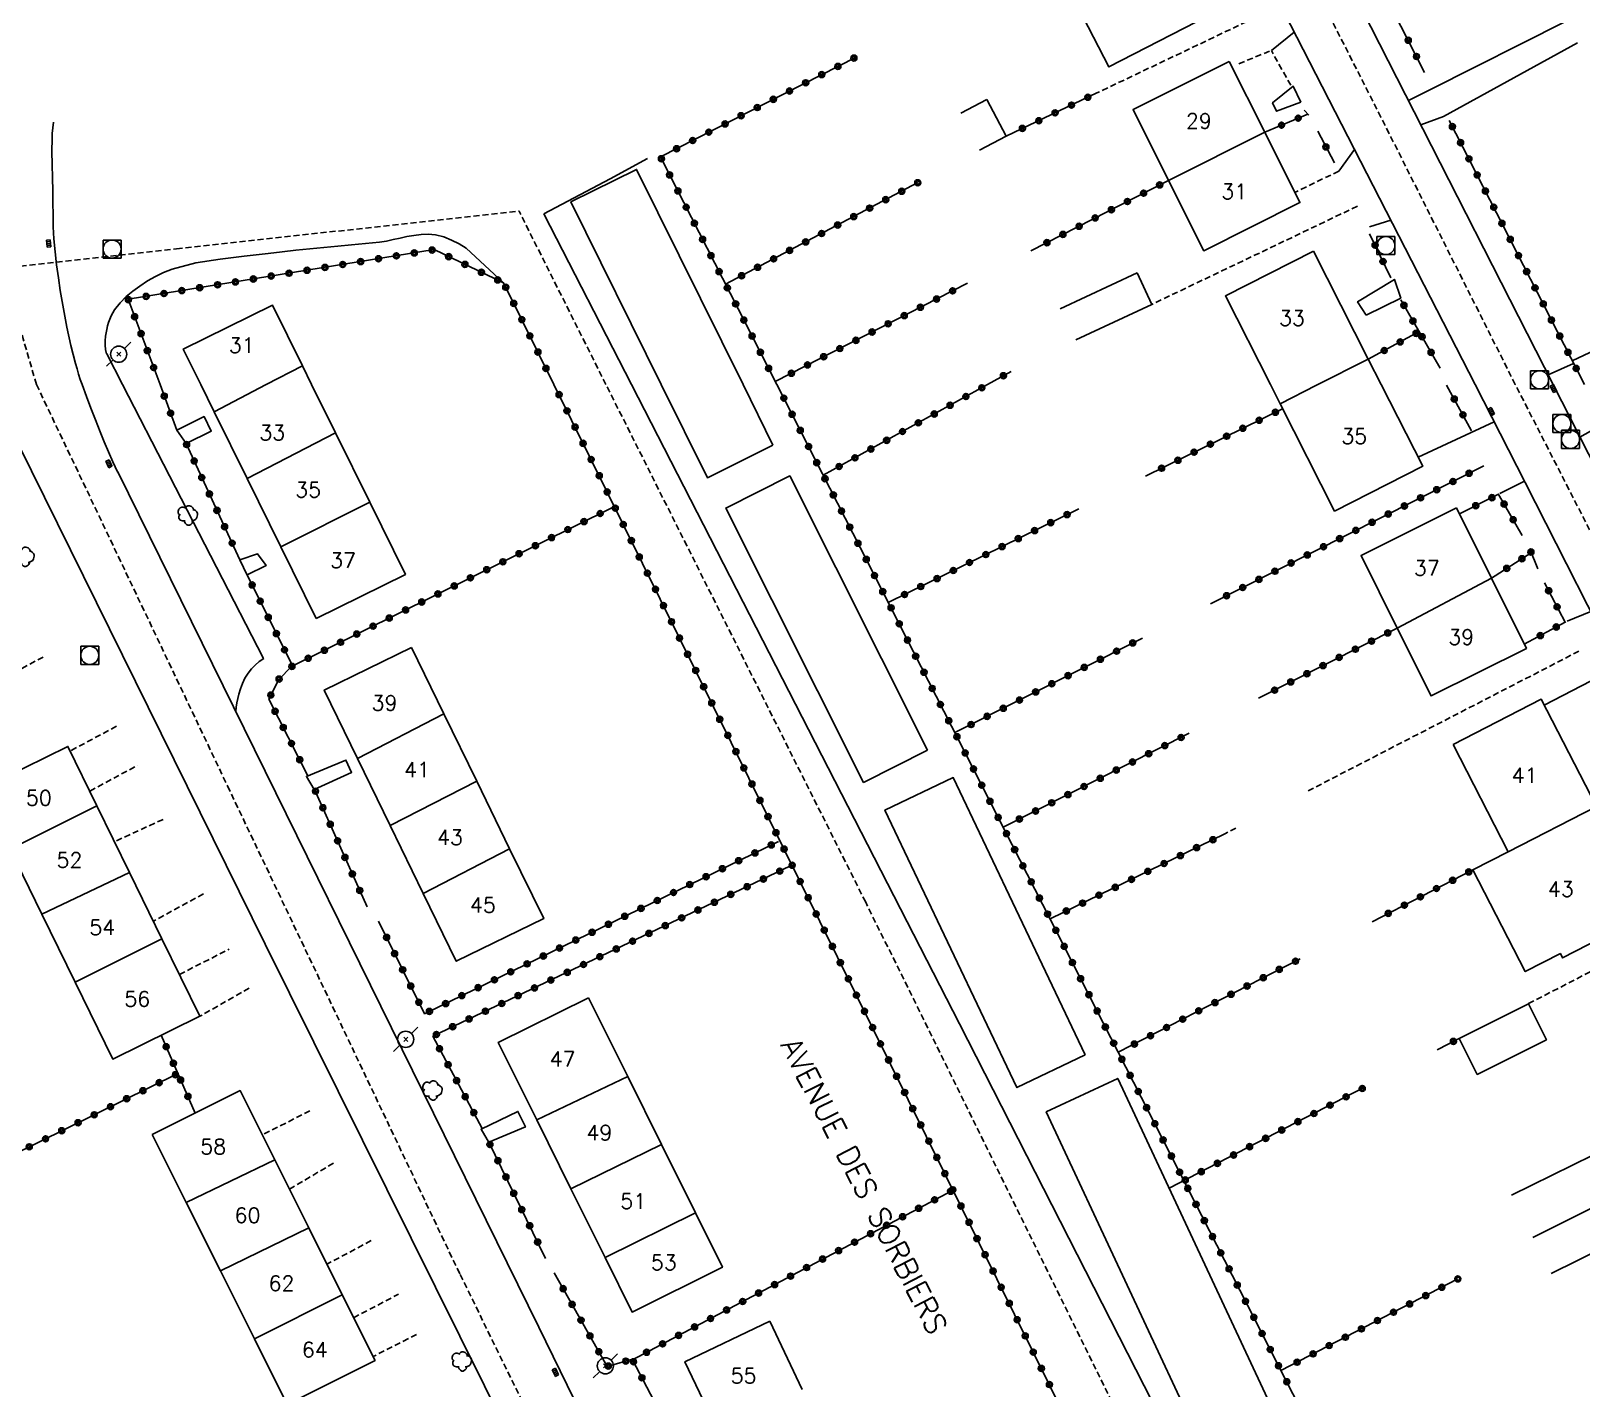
# Model space of a CAD drawing. Header units: millimetres. Extents: x 163000 to 164000, y 152000 to 153000.
# Drawn here: x 163534.9 to 163663.3, y 152087.8 to 152200.3 of the extents above; entities that cross this region are included whole.
import ezdxf
from ezdxf.enums import TextEntityAlignment as Align

# ---------------------------------------------------------------- set-up
doc = ezdxf.new("R2010")
doc.units = ezdxf.units.MM
doc.linetypes.add('DASHED', pattern=[0.75, 0.5, -0.25])
doc.layers.get('0').update_dxf_attribs({"linetype": 'CONTINUOUS'})
for name, color, linetype in [('W0001', 6, 'DASHED'), ('W0008', 7, 'CONTINUOUS'), ('W0017', 7, 'CONTINUOUS'), ('W0101', 7, 'CONTINUOUS'), ('W0104', 1, 'CONTINUOUS'), ('W0105', 7, 'CONTINUOUS'), ('W0112', 1, 'DASHED'), ('W0300', 7, 'CONTINUOUS'), ('W0323', 7, 'CONTINUOUS'), ('W0401', 7, 'CONTINUOUS'), ('W0420', 7, 'CONTINUOUS'), ('W0473', 7, 'CONTINUOUS'), ('W0989', 7, 'CONTINUOUS'), ('W0991', 7, 'CONTINUOUS'), ('W1102', 7, 'CONTINUOUS')]:
    doc.layers.add(name, color=color, linetype=linetype)
doc.styles.get("Standard").update_dxf_attribs({"font": 'romans.shx', "width": 0.85})

# ---------------------------------------------------------------- blocks, each defined once
blk = doc.blocks.new('T420')
for p, q in [((0.75, 0.75), (-0.75, 0.75)), ((-0.75, 0.75), (-0.75, -0.75)), ((0.75, 0.75), (0.75, -0.75)), ((0.75, -0.75), (-0.75, -0.75))]:
    blk.add_line(p, q)
blk.add_ellipse((0, 0), major_axis=(-0.53, 0.53), ratio=1, start_param=3.926991, end_param=10.210176)
blk = doc.blocks.new('T473')
for p, q in [((-0.166667, 0.166667), (0.166667, -0.166667)), ((-0.166667, -0.166667), (0.166667, 0.166667)), ((0.500001, 0.500001), (1.000002, 1.000002)), ((-1.000002, -1.000002), (-0.500001, -0.500001))]:
    blk.add_line(p, q)
blk.add_ellipse((0, 0), major_axis=(0.471405, 0.471405), ratio=1, start_param=5.4977871438, end_param=11.780972451)
blk = doc.blocks.new('T401')
for p, q in [((-0.3, 0.3), (0, 0.3)), ((-0.3, -0.25), (-0.3, 0.3)), ((-0.3, 0.15), (0, 0.15)), ((-0.3, 0), (0, 0)), ((0, 0.3), (0, -0.25)), ((-0.3, -0.15), (0, -0.15)), ((-0.3, -0.25), (-0.3, -0.3)), ((-0.3, -0.3), (0, -0.3)), ((0, -0.3), (0, -0.25))]:
    blk.add_line(p, q)
blk = doc.blocks.new('T300')
for p, q in [((-0.8, 0.51), (-0.86, 0.34)), ((-0.86, 0.34), (-0.86, 0.17)), ((-0.86, 0.17), (-0.74, 0.06)), ((-0.69, 0.63), (-0.8, 0.51)), ((-0.8, -0.06), (-0.74, 0.06)), ((-0.74, 0.06), (-0.69, 0.11)), ((-0.57, 0.69), (-0.69, 0.63)), ((-0.46, 0.69), (-0.57, 0.69)), ((-0.29, 0.63), (-0.46, 0.69)), ((-0.29, 0.63), (-0.17, 0.74)), ((-0.23, 0.57), (-0.29, 0.63)), ((-0.17, 0.74), (-0.06, 0.8)), ((-0.06, 0.8), (0.06, 0.8)), ((0.06, 0.8), (0.23, 0.74)), ((0.23, 0.74), (0.34, 0.63)), ((0.34, 0.63), (0.4, 0.51)), ((0.46, 0.46), (0.34, 0.46)), ((0.4, 0.51), (0.4, 0.46)), ((0.57, 0.4), (0.46, 0.46)), ((0.57, 0.4), (0.69, 0.29)), ((0.69, 0.29), (0.74, 0.17)), ((0.74, 0.06), (0.69, -0.17)), ((0.74, 0.17), (0.74, 0.06)), ((-0.8, -0.17), (-0.8, -0.06)), ((-0.8, -0.23), (-0.8, -0.17)), ((-0.74, -0.34), (-0.8, -0.23)), ((-0.69, -0.4), (-0.74, -0.34)), ((-0.51, -0.46), (-0.69, -0.4)), ((-0.4, -0.46), (-0.51, -0.46)), ((-0.4, -0.46), (-0.34, -0.46)), ((-0.34, -0.46), (-0.34, -0.4)), ((-0.34, -0.51), (-0.34, -0.46)), ((-0.29, -0.63), (-0.34, -0.51)), ((-0.17, -0.74), (-0.29, -0.63)), ((-0.06, -0.8), (-0.17, -0.74)), ((0.06, -0.8), (-0.06, -0.8)), ((0.17, -0.74), (0.06, -0.8)), ((0.23, -0.69), (0.17, -0.74)), ((0.29, -0.46), (0.23, -0.46)), ((0.29, -0.63), (0.23, -0.69)), ((0.46, -0.4), (0.29, -0.46)), ((0.34, -0.51), (0.29, -0.63)), ((0.34, -0.51), (0.34, -0.46)), ((0.57, -0.34), (0.46, -0.4)), ((0.63, -0.29), (0.57, -0.34)), ((0.69, -0.17), (0.63, -0.29))]:
    blk.add_line(p, q)
blk = doc.blocks.new('t323o')
at = {"color": 0, "linetype": 'Continuous'}
for radius in [0.25, 0.15]:
    blk.add_circle((0, 0), radius, dxfattribs=at)

msp = doc.modelspace()

# ---------------------------------------------------------------- linework, layer by layer
at = {"layer": 'W0001'}
for points in [[(163657.87, 152171), (163646.74, 152193.14), (163630.43, 152225.25), (163606.01, 152273.33), (163585.78, 152315.64), (163570.22, 152341.53), (163570.22, 152341.53)], [(163532.56, 152180.65), (163546.97, 152182.24), (163575.35, 152185.36)], [(163582.55, 152171), (163575.35, 152185.36)], [(163535.38, 152171), (163532.56, 152180.65)], [(163535.38, 152171), (163551.2, 152137.76), (163570.46, 152097.3), (163590.43, 152056.7)], [(163590.43, 152056.7), (163628.43, 152078.69), (163604.06, 152128.13), (163582.55, 152171)], [(163745.04, 152000), (163721.93, 152045.07), (163694.71, 152099.05), (163679.1, 152129.13), (163665.05, 152156.95), (163657.87, 152171)]]:
    msp.add_lwpolyline(points, dxfattribs=at)
at = {"layer": 'W0008'}
for points in [[(163661, 152171), (163634.4, 152223.24), (163592.98, 152304.66), (163581.79, 152326.87)], [(163577.55, 152321.84), (163585.75, 152305.72), (163619.72, 152238.82), (163654.53, 152171)], [(163539.16, 152171), (163539.01, 152171.43), (163538.87, 152171.87), (163538.74, 152172.31), (163538.61, 152172.75), (163538.22, 152174.24), (163537.9, 152175.75), (163537.61, 152177.27), (163537.35, 152178.79), (163537.19, 152179.85), (163537.04, 152180.92), (163536.92, 152181.99), (163536.83, 152183.06), (163536.77, 152184.05), (163536.75, 152185.05), (163536.74, 152186.04), (163536.72, 152187.04), (163536.7, 152188.12), (163536.67, 152189.21), (163536.66, 152190.29), (163536.67, 152191.38), (163536.69, 152191.78), (163536.78, 152192.72)], [(163577.39, 152185.15), (163582.89, 152188.03), (163585.98, 152189.73)], [(163577.39, 152185.15), (163584.66, 152171)], [(163541.17, 152173.53), (163541.1, 152173.89), (163541.06, 152174.26), (163541.06, 152174.63), (163541.09, 152175), (163541.14, 152175.29), (163541.2, 152175.57), (163541.27, 152175.86), (163541.35, 152176.14), (163541.45, 152176.41), (163541.57, 152176.68), (163541.7, 152176.94), (163541.85, 152177.2), (163542.3, 152177.77), (163542.81, 152178.28), (163543.37, 152178.74), (163543.95, 152179.16), (163544.58, 152179.58), (163545.23, 152179.95), (163545.91, 152180.28), (163546.62, 152180.55), (163548.57, 152181.07), (163550.58, 152181.39), (163552.58, 152181.62), (163554.57, 152181.85), (163555.72, 152182), (163556.87, 152182.13), (163558.02, 152182.24), (163559.18, 152182.35), (163560.33, 152182.45), (163561.48, 152182.56), (163562.63, 152182.67), (163563.79, 152182.8), (163564.36, 152182.88), (163564.93, 152183), (163565.5, 152183.12), (163566.06, 152183.25), (163566.64, 152183.35), (163567.23, 152183.42), (163567.82, 152183.44), (163568.42, 152183.4), (163569.11, 152183.24), (163569.76, 152182.97), (163570.38, 152182.64), (163570.98, 152182.3), (163574.07, 152179.42)], [(163542.5, 152171), (163541.2, 152173.53)], [(163542.09, 152163.77), (163541.71, 152164.59), (163541.34, 152165.42), (163540.99, 152166.26), (163540.65, 152167.09), (163540.26, 152168.07), (163539.88, 152169.04), (163539.51, 152170.02), (163539.16, 152171)], [(163554.18, 152148.3), (163542.5, 152171)], [(163584.66, 152171), (163611.84, 152118.05)], [(163654.53, 152171), (163658.68, 152162.9), (163693.9, 152093.61), (163729.87, 152022.91), (163741.37, 152000)], [(163721.09, 152053.34), (163671.93, 152149.55), (163661, 152171)], [(163533.9, 152166.02), (163554.31, 152124.64), (163588.62, 152055.6)], [(163615.24, 152014.67), (163577, 152092.93), (163542.12, 152163.77)], [(163551.89, 152143.92), (163551.92, 152144.28), (163551.97, 152144.64), (163552.05, 152144.99), (163552.14, 152145.35), (163552.28, 152145.8), (163552.44, 152146.25), (163552.65, 152146.69), (163552.9, 152147.1), (163553.18, 152147.45), (163553.49, 152147.77), (163553.83, 152148.06), (163554.21, 152148.3)], [(163633.4, 152075.78), (163611.84, 152118.05)]]:
    msp.add_lwpolyline(points, dxfattribs=at)
at = {"layer": 'W0017'}
for points in [[(163662.08, 152201.08), (163650.8, 152195.4)], [(163637.66, 152198.66), (163639.55, 152200.18)], [(163650.05, 152192.52), (163651.91, 152193.19), (163663.01, 152199.29)], [(163650.8, 152195.4), (163649.02, 152194.52)], [(163644.54, 152190.46), (163643.26, 152188.68)], [(163645.79, 152184.06), (163647.55, 152184.6)], [(163662.7, 152172.75), (163660.59, 152171.81)], [(163663.22, 152166.65), (163668.12, 152169.4), (163670.29, 152165.59), (163674.51, 152167.5)], [(163656.12, 152167.9), (163649.81, 152164.99)], [(163656.59, 152161.98), (163658.64, 152162.99)], [(163662.16, 152151.4), (163664.12, 152152.21)], [(163666.44, 152147.64), (163660.27, 152144.44)]]:
    msp.add_lwpolyline(points, dxfattribs=at)
at = {"layer": 'W0101'}
for points in [[(163626.76, 152210.17), (163631.46, 152201.05), (163624.21, 152197.31), (163619.51, 152206.42)], [(163629.15, 152187.9), (163626.21, 152193.78), (163634.18, 152197.76)], [(163634.18, 152197.76), (163637.12, 152191.89)], [(163637.12, 152191.89), (163640.03, 152186.07), (163632.06, 152182.08), (163629.15, 152187.9)], [(163637.58, 152171), (163633.85, 152178.34), (163641.14, 152182.05)], [(163641.14, 152182.05), (163645.69, 152173.1)], [(163548.98, 152171), (163547.53, 152173.93), (163554.92, 152177.58), (163557.4, 152172.56)], [(163557.4, 152172.56), (163558.17, 152171)], [(163645.69, 152173.1), (163646.76, 152171)], [(163550.09, 152168.74), (163548.98, 152171)], [(163558.17, 152171), (163560.15, 152167)], [(163638.39, 152169.39), (163637.58, 152171)], [(163646.76, 152171), (163650.2, 152164.23), (163642.9, 152160.52), (163638.39, 152169.39)], [(163552.82, 152163.22), (163550.09, 152168.74)], [(163560.15, 152167), (163562.99, 152161.25)], [(163555.62, 152157.56), (163552.82, 152163.22)], [(163562.99, 152161.25), (163565.94, 152155.28), (163558.55, 152151.63)], [(163648.09, 152150.83), (163645.1, 152156.85), (163653, 152160.78)], [(163653, 152160.78), (163655.9, 152154.96)], [(163558.55, 152151.63), (163555.62, 152157.56)], [(163655.9, 152154.96), (163658.79, 152149.14), (163650.89, 152145.21), (163648.09, 152150.83)], [(163566.45, 152149.22), (163559.21, 152145.69), (163561.96, 152140.04)], [(163569.13, 152143.72), (163566.45, 152149.22)], [(163664.59, 152136.04), (163660, 152144.95), (163652.71, 152141.19)], [(163571.85, 152138.14), (163569.13, 152143.72)], [(163530.76, 152137.49), (163537.98, 152141.03), (163540.38, 152136.12)], [(163652.71, 152141.19), (163657.29, 152132.31)], [(163561.96, 152140.04), (163564.67, 152134.48)], [(163574.57, 152132.56), (163571.85, 152138.14)], [(163540.38, 152136.12), (163543.09, 152130.58)], [(163657.29, 152132.31), (163654.36, 152130.8), (163658.69, 152122.38), (163661.61, 152123.87), (163661.79, 152123.51), (163669.1, 152127.27), (163664.59, 152136.04)], [(163564.67, 152134.48), (163567.41, 152128.86)], [(163535.83, 152127.13), (163533.19, 152132.52)], [(163567.41, 152128.86), (163570.15, 152123.23), (163577.4, 152126.77), (163574.57, 152132.56)], [(163543.09, 152130.58), (163545.77, 152125.1)], [(163538.58, 152121.5), (163535.83, 152127.13)], [(163545.77, 152125.1), (163548.91, 152118.68), (163541.69, 152115.14), (163538.58, 152121.5)], [(163581.11, 152120.22), (163573.63, 152116.51), (163576.81, 152110.09)], [(163584.35, 152113.7), (163581.11, 152120.22)], [(163587.16, 152108.05), (163584.35, 152113.7)], [(163544.97, 152108.89), (163552.24, 152112.53), (163555.11, 152106.8)], [(163576.81, 152110.09), (163579.64, 152104.39)], [(163547.79, 152103.25), (163544.97, 152108.89)], [(163589.96, 152102.4), (163587.16, 152108.05)], [(163555.11, 152106.8), (163557.93, 152101.15)], [(163550.61, 152097.61), (163547.79, 152103.25)], [(163579.64, 152104.39), (163582.47, 152098.69)], [(163582.47, 152098.69), (163584.71, 152094.18), (163592.2, 152097.89), (163589.96, 152102.4)], [(163557.93, 152101.15), (163560.71, 152095.6)], [(163553.43, 152091.97), (163550.61, 152097.61)], [(163560.71, 152095.6), (163563.42, 152090.18), (163556.14, 152086.54), (163553.43, 152091.97)], [(163596.11, 152093.42), (163589.09, 152090.07), (163591.8, 152084.4)], [(163598.8, 152087.78), (163596.11, 152093.42)]]:
    msp.add_lwpolyline(points, dxfattribs=at)
at = {"layer": 'W0104'}
for points in [[(163611.93, 152193.47), (163614.09, 152194.61)], [(163614.09, 152194.61), (163615.69, 152191.56), (163613.49, 152190.4)], [(163587.12, 152171), (163579.64, 152186.12), (163585.08, 152188.82), (163593.9, 152171)], [(163620.17, 152177.27), (163626.54, 152180.25)], [(163626.54, 152180.25), (163627.76, 152177.64), (163621.48, 152174.7)], [(163596.38, 152165.97), (163590.95, 152163.28), (163587.12, 152171)], [(163593.9, 152171), (163596.38, 152165.97)], [(163657.54, 152103.87), (163664.28, 152107.18)], [(163664.28, 152107.18), (163667.49, 152100.66), (163660.84, 152097.38)], [(163659.32, 152100.35), (163666, 152103.69)]]:
    msp.add_lwpolyline(points, dxfattribs=at)
for points in [[(163609.19, 152140.71), (163603.89, 152138.05), (163592.47, 152160.77), (163597.77, 152163.43), (163609.19, 152140.71)], [(163622.24, 152115.48), (163616.59, 152112.78), (163605.65, 152135.76), (163611.31, 152138.45), (163622.24, 152115.48)], [(163658.95, 152119.72), (163660.45, 152116.73), (163654.71, 152113.86), (163653.21, 152116.85), (163658.95, 152119.72)], [(163638.37, 152084.83), (163632.44, 152082.06), (163619.01, 152110.76), (163624.94, 152113.53), (163638.37, 152084.83)]]:
    msp.add_lwpolyline(points, close=True, dxfattribs=at)
at = {"layer": 'W0105'}
for points in [[(163640.11, 152194.39), (163638.1, 152193.63), (163637.77, 152194.34), (163639.48, 152195.7)], [(163645.52, 152176.74), (163644.81, 152177.86), (163647.86, 152179.71), (163648.38, 152178.16)], [(163547.77, 152166.13), (163549.86, 152167.15), (163549.26, 152168.35), (163547.01, 152167.23)], [(163558.39, 152137.47), (163561.48, 152138.88), (163561.01, 152139.9), (163557.74, 152138.54)]]:
    msp.add_lwpolyline(points, close=True, dxfattribs=at)
for points in [[(163552.82, 152155.24), (163554.39, 152156), (163553.68, 152156.99), (163552.22, 152156.49), (163552.83, 152155.22)], [(163572.84, 152108.26), (163575.88, 152109.52), (163575.25, 152110.8), (163572.21, 152109.33), (163572.91, 152108.13)]]:
    msp.add_lwpolyline(points, dxfattribs=at)
at = {"layer": 'W0112'}
for points in [[(163636.3, 152201.38), (163623.22, 152195.15)], [(163634.97, 152197.57), (163637.66, 152198.66)], [(163639.27, 152195.78), (163637.66, 152198.66)], [(163643.26, 152188.68), (163639.61, 152186.91)], [(163644.79, 152185.77), (163627.76, 152177.64)], [(163535.94, 152148.43), (163533.03, 152146.89)], [(163663.14, 152148.92), (163640.54, 152137.26)], [(163542.01, 152142.7), (163538.17, 152140.64)], [(163539.79, 152137.33), (163543.76, 152139.46)], [(163545.86, 152134.98), (163541.84, 152133.14)], [(163634.73, 152134.26), (163633.8, 152133.78)], [(163549.21, 152128.81), (163545.06, 152126.55)], [(163674.07, 152127.52), (163658.95, 152119.72)], [(163547.22, 152122.14), (163551.35, 152124.25)], [(163553, 152121.01), (163548.91, 152118.68)], [(163558.03, 152110.85), (163554.08, 152108.86)], [(163556.33, 152104.35), (163559.99, 152106.53)], [(163563.1, 152100.1), (163559.44, 152098.14)], [(163561.65, 152093.71), (163565.36, 152095.67)], [(163566.85, 152092.32), (163563.26, 152090.5)]]:
    msp.add_lwpolyline(points, dxfattribs=at)
at = {"layer": 'W0323'}
for points in [[(163627.98, 152240.65), (163650.36, 152196.84)], [(163587.06, 152189.85), (163603.27, 152198.12)], [(163623.22, 152195.15), (163615.69, 152191.56)], [(163640.67, 152193.4), (163637.12, 152191.89)], [(163640.38, 152193.71), (163640.76, 152193.3)], [(163641.5, 152191.97), (163642.88, 152189.36)], [(163652.4, 152192.87), (163663.6, 152171)], [(163596.7, 152171), (163587.06, 152189.85)], [(163617.73, 152182.07), (163629.15, 152187.9)], [(163608.39, 152187.72), (163592.45, 152179.31)], [(163686.7, 152184.35), (163662.59, 152172.97)], [(163645.79, 152183.49), (163647.56, 152179.84)], [(163542.98, 152178.06), (163568.31, 152182.17), (163574.07, 152179.42)], [(163574.07, 152179.42), (163578.24, 152171)], [(163596.57, 152171.25), (163612.5, 152179.39)], [(163545.61, 152171), (163542.98, 152178.06)], [(163648.38, 152178.02), (163651.64, 152172.36)], [(163649.9, 152175.38), (163645.69, 152173.1)], [(163616.1, 152172.07), (163614.16, 152171)], [(163547.01, 152167.23), (163545.61, 152171)], [(163578.24, 152171), (163620.81, 152085.07), (163622.46, 152080.02), (163622.54, 152077.69), (163621.26, 152074.84), (163597.94, 152064.03), (163594.41, 152071.28)], [(163653.28, 152060.36), (163596.7, 152171)], [(163614.16, 152171), (163600.55, 152163.48)], [(163652.18, 152170.95), (163654.25, 152167.17)], [(163627.23, 152163.41), (163638.59, 152169)], [(163552.22, 152156.49), (163547.77, 152166.13)], [(163655.26, 152164.26), (163632.61, 152152.84)], [(163653.25, 152160.28), (163656.47, 152161.91)], [(163656.45, 152161.95), (163658.44, 152158.5)], [(163557.86, 152138.59), (163554.63, 152144.95), (163555.44, 152146.58), (163556.51, 152147.65), (163583.04, 152160.8)], [(163605.93, 152152.95), (163621.71, 152160.7)], [(163659.19, 152157.06), (163655.9, 152154.96)], [(163659.09, 152157.3), (163659.74, 152155.75)], [(163556.59, 152147.69), (163552.79, 152155.29)], [(163660.29, 152154.58), (163662.03, 152151.26)], [(163636.59, 152145.02), (163648.09, 152150.83)], [(163658.61, 152149.5), (163662, 152151.31)], [(163626.98, 152150), (163611.45, 152142.17)], [(163615.45, 152134.33), (163630.86, 152142.12)], [(163562.76, 152127.73), (163558.42, 152137.47)], [(163596.83, 152133.16), (163567.53, 152118.89), (163563.71, 152126.56)], [(163633.8, 152133.78), (163619.33, 152126.74)], [(163572.3, 152109.38), (163568.21, 152117.03), (163597.84, 152131.13)], [(163646.01, 152126.51), (163654.36, 152130.8)], [(163624.98, 152115.7), (163640.06, 152123.45)], [(163548.52, 152110.66), (163545.71, 152117.11)], [(163653.21, 152116.85), (163651.4, 152115.91)], [(163547.09, 152113.94), (163524.02, 152102.56)], [(163645.32, 152112.77), (163629.2, 152104.44)], [(163577.55, 152098.63), (163572.84, 152108.26)], [(163588.32, 152083.43), (163584.75, 152090.23), (163611.24, 152104.26)], [(163584.93, 152090.33), (163582.65, 152089.68), (163578.26, 152097.43)], [(163653.12, 152096.94), (163638.46, 152089.34)]]:
    msp.add_lwpolyline(points, dxfattribs=at)
at = {"layer": 'W1102'}
for points in [[(163629.15, 152187.9), (163637.12, 152191.89)], [(163554.41, 152171), (163557.4, 152172.56)], [(163645.69, 152173.1), (163641.41, 152170.96)], [(163550.09, 152168.74), (163554.41, 152171)], [(163638.39, 152169.39), (163641.41, 152170.96)], [(163552.82, 152163.22), (163560.15, 152167)], [(163555.62, 152157.56), (163562.99, 152161.25)], [(163655.9, 152154.96), (163648.09, 152150.83)], [(163561.96, 152140.04), (163569.13, 152143.72)], [(163571.85, 152138.14), (163564.67, 152134.48)], [(163533.19, 152132.52), (163540.38, 152136.12)], [(163657.29, 152132.31), (163664.59, 152136.04)], [(163567.41, 152128.86), (163574.57, 152132.56)], [(163543.09, 152130.58), (163535.83, 152127.13)], [(163538.58, 152121.5), (163545.77, 152125.1)], [(163576.81, 152110.09), (163584.35, 152113.7)], [(163587.16, 152108.05), (163579.64, 152104.39)], [(163547.79, 152103.25), (163555.11, 152106.8)], [(163582.47, 152098.69), (163589.96, 152102.4)], [(163550.61, 152097.61), (163557.93, 152101.15)], [(163560.71, 152095.6), (163553.43, 152091.97)]]:
    msp.add_lwpolyline(points, dxfattribs=at)

# ---------------------------------------------------------------- block references
at = {"layer": 'W0300'}
for p in [(163547.98, 152160.16), (163534.45, 152156.73), (163568.23, 152112.53), (163570.67, 152090.1)]:
    msp.add_blockref('T300', p, dxfattribs=at)
at = {"layer": 'W0323'}
for p, rotation in [((163649, 152199.51), 297.0607991839433), ((163603.09, 152198.04), 27.04933442370506), ((163649.68, 152198.17), 297.0607991839433), ((163600.42, 152196.67), 27.04933442370506), ((163601.76, 152197.35), 27.04933442370506), ((163597.75, 152195.31), 27.04933442370506), ((163599.09, 152195.99), 27.04933442370506), ((163595.08, 152193.94), 27.04933442370506), ((163596.41, 152194.62), 27.04933442370506), ((163621.11, 152194.14), 205.4794034629366), ((163622.46, 152194.79), 205.4794034629366), ((163593.74, 152193.26), 27.04933442370506), ((163618.4, 152192.85), 205.4794034629366), ((163619.75, 152193.5), 205.4794034629366), ((163639.88, 152193.06), 203.0167591586703), ((163591.07, 152191.9), 27.04933442370506), ((163592.41, 152192.58), 27.04933442370506), ((163617.04, 152192.21), 205.4794034629366), ((163638.5, 152192.48), 203.0167591586703), ((163652.66, 152192.36), 297.1135964956732), ((163588.4, 152190.53), 27.04933442370506), ((163589.73, 152191.21), 27.04933442370506), ((163642.18, 152190.68), 297.979470646095), ((163653.34, 152191.03), 297.1135964956732), ((163587.14, 152189.7), 117.0841362716971), ((163654.03, 152189.69), 297.1135964956732), ((163587.82, 152188.36), 117.0841362716971), ((163608.37, 152187.71), 207.8190538567699), ((163628.41, 152187.53), 27.07760156459127), ((163654.71, 152188.36), 297.1135964956732), ((163588.51, 152187.03), 117.0841362716971), ((163605.72, 152186.31), 207.8190538567699), ((163607.05, 152187.01), 207.8190538567699), ((163627.08, 152186.85), 27.07760156459127), ((163655.39, 152187.02), 297.1135964956732), ((163589.19, 152185.69), 117.0841362716971), ((163604.39, 152185.61), 207.8190538567699), ((163624.41, 152185.48), 27.07760156459127), ((163625.74, 152186.16), 27.07760156459127), ((163656.08, 152185.69), 297.1135964956732), ((163589.87, 152184.36), 117.0841362716971), ((163601.74, 152184.21), 207.8190538567699), ((163603.07, 152184.91), 207.8190538567699), ((163621.74, 152184.11), 27.07760156459127), ((163623.07, 152184.8), 27.07760156459127), ((163656.76, 152184.35), 297.1135964956732), ((163590.55, 152183.02), 117.0841362716971), ((163599.09, 152182.81), 207.8190538567699), ((163600.41, 152183.51), 207.8190538567699), ((163619.07, 152182.75), 27.07760156459127), ((163620.4, 152183.43), 27.07760156459127), ((163646.25, 152182.54), 295.876850578953), ((163657.45, 152183.02), 297.1135964956732), ((163562.23, 152181.18), 9.21258466156332), ((163563.71, 152181.42), 9.21258466156332), ((163565.19, 152181.66), 9.21258466156332), ((163566.67, 152181.9), 9.21258466156332), ((163568.15, 152182.14), 9.21258466156332), ((163569.52, 152181.59), 334.4861292040703), ((163591.24, 152181.68), 117.0841362716971), ((163596.43, 152181.41), 207.8190538567699), ((163597.76, 152182.11), 207.8190538567699), ((163646.91, 152181.19), 295.876850578953), ((163658.13, 152181.68), 297.1135964956732), ((163554.82, 152179.98), 9.21258466156332), ((163556.3, 152180.22), 9.21258466156332), ((163557.79, 152180.46), 9.21258466156332), ((163559.27, 152180.7), 9.21258466156332), ((163560.75, 152180.94), 9.21258466156332), ((163570.87, 152180.95), 334.4861292040703), ((163572.23, 152180.3), 334.4861292040703), ((163591.92, 152180.35), 117.0841362716971), ((163593.78, 152180.01), 207.8190538567699), ((163595.11, 152180.71), 207.8190538567699), ((163658.81, 152180.35), 297.1135964956732), ((163547.42, 152178.78), 9.21258466156332), ((163548.9, 152179.02), 9.21258466156332), ((163550.38, 152179.26), 9.21258466156332), ((163551.86, 152179.5), 9.21258466156332), ((163553.34, 152179.74), 9.21258466156332), ((163573.58, 152179.66), 334.4861292040703), ((163574.25, 152179.06), 296.3548741302096), ((163592.6, 152179.01), 117.0841362716971), ((163611.26, 152178.76), 27.07760156607603), ((163659.5, 152179.01), 297.1135964956732), ((163542.99, 152178.03), 110.4042302320558), ((163544.46, 152178.3), 9.21258466156332), ((163545.94, 152178.54), 9.21258466156332), ((163574.91, 152177.72), 296.3548741302096), ((163593.29, 152177.68), 117.0841362716971), ((163608.59, 152177.4), 27.07760156607603), ((163609.93, 152178.08), 27.07760156607603), ((163648.64, 152177.56), 299.9816390773053), ((163660.18, 152177.68), 297.1135964956732), ((163543.51, 152176.62), 110.4042302320558), ((163575.58, 152176.38), 296.3548741302096), ((163593.97, 152176.34), 117.0841362716971), ((163605.92, 152176.03), 27.07760156607603), ((163607.26, 152176.71), 27.07760156607603), ((163649.39, 152176.26), 299.9816390773053), ((163660.86, 152176.34), 297.1135964956732), ((163544.04, 152175.22), 110.4042302320558), ((163576.24, 152175.03), 296.3548741302096), ((163594.65, 152175.01), 117.0841362716971), ((163604.59, 152175.35), 27.07760156607603), ((163649.65, 152175.24), 208.3611903071502), ((163650.14, 152174.96), 299.9816390773053), ((163661.55, 152175.01), 297.1135964956732), ((163544.56, 152173.81), 110.4042302320558), ((163576.91, 152173.69), 296.3548741302096), ((163595.34, 152173.67), 117.0841362716971), ((163601.92, 152173.98), 27.07760156607603), ((163603.25, 152174.66), 27.07760156607603), ((163647.01, 152173.82), 208.3611903071502), ((163648.33, 152174.53), 208.3611903071502), ((163650.89, 152173.66), 299.9816390773053), ((163662.23, 152173.67), 297.1135964956732), ((163545.08, 152172.41), 110.4042302320558), ((163577.58, 152172.34), 296.3548741302096), ((163596.02, 152172.34), 117.0841362716971), ((163599.24, 152172.62), 27.07760156607603), ((163600.58, 152173.3), 27.07760156607603), ((163662.91, 152172.34), 297.1135964956732), ((163597.91, 152171.93), 27.07760156607603), ((163615.47, 152171.73), 208.9095462730295), ((163545.96, 152170.04), 110.4042302320558), ((163578.66, 152170.17), 296.3548741302096), ((163597.28, 152169.87), 117.0841362716971), ((163612.36, 152170.01), 208.9095462730295), ((163613.68, 152170.73), 208.9095462730295), ((163652.81, 152169.8), 298.6681896515844), ((163546.49, 152168.63), 110.4042302320558), ((163579.32, 152168.82), 296.3548741302096), ((163597.96, 152168.54), 117.0841362716971), ((163609.74, 152168.56), 208.9095462730295), ((163611.05, 152169.28), 208.9095462730295), ((163638, 152168.7), 26.16604532575339), ((163653.53, 152168.49), 298.6681896515844), ((163579.99, 152167.48), 296.3548741302096), ((163598.64, 152167.2), 117.0841362716971), ((163607.11, 152167.11), 208.9095462730295), ((163608.42, 152167.83), 208.9095462730295), ((163635.3, 152167.38), 26.16604532575339), ((163636.65, 152168.04), 26.16604532575339), ((163547.81, 152166.03), 114.7948835838305), ((163580.65, 152166.13), 296.3548741302096), ((163599.33, 152165.87), 117.0841362716971), ((163605.8, 152166.38), 208.9095462730295), ((163632.61, 152166.06), 26.16604532575339), ((163633.96, 152166.72), 26.16604532575339), ((163548.44, 152164.67), 114.7948835838305), ((163581.32, 152164.79), 296.3548741302096), ((163600.01, 152164.53), 117.0841362716971), ((163603.17, 152164.93), 208.9095462730295), ((163604.49, 152165.66), 208.9095462730295), ((163629.92, 152164.73), 26.16604532575339), ((163631.26, 152165.4), 26.16604532575339), ((163549.07, 152163.3), 114.7948835838305), ((163581.99, 152163.45), 296.3548741302096), ((163600.69, 152163.2), 117.0841362716971), ((163601.86, 152164.21), 208.9095462730295), ((163628.57, 152164.07), 26.16604532575339), ((163654.04, 152163.65), 206.7635643433369), ((163549.7, 152161.94), 114.7948835838305), ((163582.65, 152162.1), 296.3548741302096), ((163601.38, 152161.86), 117.0841362716971), ((163651.36, 152162.29), 206.7635643433369), ((163652.7, 152162.97), 206.7635643433369), ((163550.33, 152160.58), 114.7948835838305), ((163583.32, 152160.76), 296.3548741302096), ((163648.68, 152160.94), 206.7635643433369), ((163650.02, 152161.62), 206.7635643433369), ((163654.59, 152160.96), 26.80549144740444), ((163655.93, 152161.63), 26.80549144740444), ((163656.94, 152161.1), 299.8904360723224), ((163580.73, 152159.65), 26.36074984757402), ((163582.07, 152160.32), 26.36074984757402), ((163583.98, 152159.41), 296.3548741302096), ((163602.06, 152160.52), 117.0841362716971), ((163619.39, 152159.56), 26.16604532575339), ((163620.74, 152160.23), 26.16604532575339), ((163646, 152159.59), 206.7635643433369), ((163647.34, 152160.27), 206.7635643433369), ((163657.69, 152159.8), 299.8904360723224), ((163550.96, 152159.22), 114.7948835838305), ((163578.04, 152158.32), 26.36074984757402), ((163579.39, 152158.99), 26.36074984757402), ((163584.65, 152158.07), 296.3548741302096), ((163602.74, 152159.19), 117.0841362716971), ((163616.7, 152158.24), 26.16604532575339), ((163618.05, 152158.9), 26.16604532575339), ((163643.32, 152158.24), 206.7635643433369), ((163644.66, 152158.92), 206.7635643433369), ((163551.59, 152157.86), 114.7948835838305), ((163575.35, 152156.99), 26.36074984757402), ((163576.7, 152157.65), 26.36074984757402), ((163585.31, 152156.72), 296.3548741302096), ((163603.42, 152157.85), 117.0841362716971), ((163614.01, 152156.92), 26.16604532575339), ((163615.36, 152157.58), 26.16604532575339), ((163640.64, 152156.89), 206.7635643433369), ((163641.98, 152157.57), 206.7635643433369), ((163659.16, 152157.13), 292.833670701013), ((163572.67, 152155.66), 26.36074984757402), ((163574.01, 152156.32), 26.36074984757402), ((163604.11, 152156.52), 117.0841362716971), ((163611.32, 152155.6), 26.16604532575339), ((163612.66, 152156.26), 26.16604532575339), ((163637.96, 152155.54), 206.7635643433369), ((163639.3, 152156.22), 206.7635643433369), ((163657.16, 152155.77), 212.6527299450785), ((163658.42, 152156.57), 212.6527299450785), ((163553.24, 152154.4), 116.564761697733), ((163569.98, 152154.32), 26.36074984757402), ((163571.32, 152154.99), 26.36074984757402), ((163585.98, 152155.38), 296.3548741302096), ((163604.79, 152155.18), 117.0841362716971), ((163608.62, 152154.27), 26.16604532575339), ((163609.97, 152154.93), 26.16604532575339), ((163635.29, 152154.19), 206.7635643433369), ((163636.63, 152154.86), 206.7635643433369), ((163553.91, 152153.06), 116.564761697733), ((163567.29, 152152.99), 26.36074984757402), ((163568.63, 152153.66), 26.36074984757402), ((163586.65, 152154.04), 296.3548741302096), ((163605.47, 152153.85), 117.0841362716971), ((163607.28, 152153.61), 26.16604532575339), ((163633.95, 152153.51), 206.7635643433369), ((163660.63, 152153.92), 297.6810584598937), ((163554.58, 152151.72), 116.564761697733), ((163564.6, 152151.66), 26.36074984757402), ((163565.95, 152152.33), 26.36074984757402), ((163587.31, 152152.69), 296.3548741302096), ((163606.16, 152152.51), 117.0841362716971), ((163661.33, 152152.59), 297.6810584598937), ((163555.25, 152150.37), 116.564761697733), ((163561.91, 152150.33), 26.36074984757402), ((163563.26, 152150.99), 26.36074984757402), ((163587.98, 152151.35), 296.3548741302096), ((163606.84, 152151.18), 117.0841362716971), ((163647.3, 152150.43), 26.81966286052485), ((163661.26, 152150.92), 28.14601634368925), ((163555.92, 152149.03), 116.564761697733), ((163559.23, 152148.99), 26.36074984757402), ((163560.57, 152149.66), 26.36074984757402), ((163588.64, 152150), 296.3548741302096), ((163607.52, 152149.84), 117.0841362716971), ((163626.18, 152149.6), 206.7635643433369), ((163644.62, 152149.08), 26.81966286052485), ((163645.96, 152149.75), 26.81966286052485), ((163659.94, 152150.21), 28.14601634368925), ((163557.88, 152148.33), 26.36074984757402), ((163589.31, 152148.66), 296.3548741302096), ((163608.2, 152148.5), 117.0841362716971), ((163623.5, 152148.25), 206.7635643433369), ((163624.84, 152148.92), 206.7635643433369), ((163641.94, 152147.72), 26.81966286052485), ((163643.28, 152148.4), 26.81966286052485), ((163555.47, 152146.61), 45.00000000471647), ((163556.54, 152147.66), 26.36074984757402), ((163589.98, 152147.32), 296.3548741302096), ((163608.89, 152147.17), 117.0841362716971), ((163620.82, 152146.89), 206.7635643433369), ((163622.16, 152147.57), 206.7635643433369), ((163640.61, 152147.05), 26.81966286052485), ((163554.79, 152145.28), 63.43496294352008), ((163590.64, 152145.97), 296.3548741302096), ((163609.57, 152145.83), 117.0841362716971), ((163618.14, 152145.54), 206.7635643433369), ((163619.48, 152146.22), 206.7635643433369), ((163637.93, 152145.69), 26.81966286052485), ((163639.27, 152146.37), 26.81966286052485), ((163555.14, 152143.94), 116.9863691564316), ((163591.31, 152144.63), 296.3548741302096), ((163610.25, 152144.5), 117.0841362716971), ((163615.46, 152144.19), 206.7635643433369), ((163616.8, 152144.87), 206.7635643433369), ((163555.82, 152142.6), 116.9863691564316), ((163591.97, 152143.28), 296.3548741302096), ((163610.94, 152143.16), 117.0841362716971), ((163612.79, 152142.84), 206.7635643433369), ((163614.12, 152143.52), 206.7635643433369), ((163592.64, 152141.94), 296.3548741302096), ((163611.62, 152141.83), 117.0841362716971), ((163630.18, 152141.77), 26.81966286052485), ((163556.5, 152141.27), 116.9863691564316), ((163593.31, 152140.6), 296.3548741302096), ((163612.3, 152140.49), 117.0841362716971), ((163627.5, 152140.42), 26.81966286052485), ((163628.84, 152141.1), 26.81966286052485), ((163557.18, 152139.93), 116.9863691564316), ((163593.97, 152139.25), 296.3548741302096), ((163612.99, 152139.16), 117.0841362716971), ((163624.82, 152139.07), 26.81966286052485), ((163626.16, 152139.74), 26.81966286052485), ((163594.64, 152137.91), 296.3548741302096), ((163613.67, 152137.82), 117.0841362716971), ((163622.15, 152137.71), 26.81966286052485), ((163623.49, 152138.39), 26.81966286052485), ((163558.49, 152137.32), 114.0481737516792), ((163595.3, 152136.56), 296.3548741302096), ((163614.35, 152136.49), 117.0841362716971), ((163619.47, 152136.36), 26.81966286052485), ((163620.81, 152137.04), 26.81966286052485), ((163559.1, 152135.95), 114.0481737516792), ((163595.97, 152135.22), 296.3548741302096), ((163615.03, 152135.15), 117.0841362716971), ((163616.79, 152135.01), 26.81966286052485), ((163618.13, 152135.68), 26.81966286052485), ((163559.71, 152134.58), 114.0481737516792), ((163596.63, 152133.88), 296.3548741302096), ((163615.72, 152133.81), 117.0841362716971), ((163560.32, 152133.21), 114.0481737516792), ((163596.24, 152132.87), 205.9685270044886), ((163597.3, 152132.53), 296.3548741302096), ((163616.4, 152132.48), 117.0841362716971), ((163631.47, 152132.65), 205.9409375742428), ((163632.82, 152133.3), 205.9409375742428), ((163560.93, 152131.84), 114.0481737516792), ((163593.54, 152131.56), 205.9685270044886), ((163594.89, 152132.21), 205.9685270044886), ((163597.97, 152131.19), 296.3548741302096), ((163617.08, 152131.14), 117.0841362716971), ((163628.78, 152131.33), 205.9409375742428), ((163630.13, 152131.99), 205.9409375742428), ((163561.54, 152130.47), 114.0481737516792), ((163590.84, 152130.24), 205.9685270044886), ((163592.19, 152130.9), 205.9685270044886), ((163595.59, 152130.05), 25.44101659743659), ((163596.94, 152130.7), 25.44101659743659), ((163598.63, 152129.84), 296.3548741302096), ((163617.77, 152129.81), 117.0841362716971), ((163626.08, 152130.02), 205.9409375742428), ((163627.43, 152130.68), 205.9409375742428), ((163652.68, 152129.94), 27.21976436098677), ((163654.01, 152130.63), 27.21976436098677), ((163562.15, 152129.1), 114.0481737516792), ((163588.14, 152128.93), 205.9685270044886), ((163589.49, 152129.59), 205.9685270044886), ((163592.88, 152128.77), 25.44101659743659), ((163594.24, 152129.41), 25.44101659743659), ((163599.3, 152128.5), 296.3548741302096), ((163618.45, 152128.47), 117.0841362716971), ((163623.38, 152128.71), 205.9409375742428), ((163624.73, 152129.36), 205.9409375742428), ((163650.01, 152128.57), 27.21976436098677), ((163651.34, 152129.26), 27.21976436098677), ((163585.45, 152127.61), 205.9685270044886), ((163586.8, 152128.27), 205.9685270044886), ((163590.17, 152127.48), 25.44101659743659), ((163591.53, 152128.12), 25.44101659743659), ((163620.68, 152127.4), 205.9409375742428), ((163622.03, 152128.05), 205.9409375742428), ((163647.34, 152127.2), 27.21976436098677), ((163648.68, 152127.88), 27.21976436098677), ((163582.75, 152126.3), 205.9685270044886), ((163584.1, 152126.96), 205.9685270044886), ((163587.46, 152126.19), 25.44101659743659), ((163588.82, 152126.83), 25.44101659743659), ((163599.96, 152127.15), 296.3548741302096), ((163619.13, 152127.14), 117.0841362716971), ((163564.38, 152125.21), 116.4867789154339), ((163580.05, 152124.99), 205.9685270044886), ((163581.4, 152125.64), 205.9685270044886), ((163584.75, 152124.9), 25.44101659743659), ((163586.11, 152125.54), 25.44101659743659), ((163600.63, 152125.81), 296.3548741302096), ((163619.81, 152125.8), 117.0841362716971), ((163565.04, 152123.87), 116.4867789154339), ((163577.36, 152123.67), 205.9685270044886), ((163578.7, 152124.33), 205.9685270044886), ((163582.04, 152123.61), 25.44101659743659), ((163583.4, 152124.26), 25.44101659743659), ((163601.3, 152124.47), 296.3548741302096), ((163620.5, 152124.47), 117.0841362716971), ((163565.71, 152122.53), 116.4867789154339), ((163574.66, 152122.36), 205.9685270044886), ((163576.01, 152123.02), 205.9685270044886), ((163579.34, 152122.32), 25.44101659743659), ((163580.69, 152122.97), 25.44101659743659), ((163601.96, 152123.12), 296.3548741302096), ((163621.18, 152123.13), 117.0841362716971), ((163638.32, 152122.56), 27.21976436098677), ((163639.66, 152123.24), 27.21976436098677), ((163566.38, 152121.18), 116.4867789154339), ((163571.96, 152121.05), 205.9685270044886), ((163573.31, 152121.7), 205.9685270044886), ((163576.63, 152121.03), 25.44101659743659), ((163577.98, 152121.68), 25.44101659743659), ((163602.63, 152121.78), 296.3548741302096), ((163621.86, 152121.79), 117.0841362716971), ((163635.65, 152121.18), 27.21976436098677), ((163636.99, 152121.87), 27.21976436098677), ((163567.05, 152119.84), 116.4867789154339), ((163569.27, 152119.73), 205.9685270044886), ((163570.61, 152120.39), 205.9685270044886), ((163573.92, 152119.74), 25.44101659743659), ((163575.27, 152120.39), 25.44101659743659), ((163603.29, 152120.43), 296.3548741302096), ((163622.55, 152120.46), 117.0841362716971), ((163632.99, 152119.81), 27.21976436098677), ((163634.32, 152120.5), 27.21976436098677), ((163567.92, 152119.08), 205.9685270044886), ((163571.21, 152118.46), 25.44101659743659), ((163572.56, 152119.1), 25.44101659743659), ((163603.96, 152119.09), 296.3548741302096), ((163623.23, 152119.12), 117.0841362716971), ((163630.32, 152118.44), 27.21976436098677), ((163631.65, 152119.13), 27.21976436098677), ((163568.5, 152117.17), 25.44101659743659), ((163569.85, 152117.81), 25.44101659743659), ((163604.63, 152117.75), 296.3548741302096), ((163623.91, 152117.79), 117.0841362716971), ((163627.65, 152117.07), 27.21976436098677), ((163628.98, 152117.75), 27.21976436098677), ((163546.12, 152116.16), 113.5604526343953), ((163568.76, 152115.99), 118.1686741772318), ((163605.29, 152116.4), 296.3548741302096), ((163624.6, 152116.45), 117.0841362716971), ((163626.32, 152116.38), 27.21976436098677), ((163652.74, 152116.6), 207.3321192249773), ((163546.72, 152114.79), 113.5604526343953), ((163569.47, 152114.67), 118.1686741772318), ((163605.96, 152115.06), 296.3548741302096), ((163625.28, 152115.12), 117.0841362716971), ((163545.54, 152113.18), 206.2469596716402), ((163546.89, 152113.84), 206.2469596716402), ((163547.32, 152113.41), 113.5604526343953), ((163570.18, 152113.35), 118.1686741772318), ((163606.62, 152113.71), 296.3548741302096), ((163625.96, 152113.78), 117.0841362716971), ((163542.85, 152111.85), 206.2469596716402), ((163544.2, 152112.51), 206.2469596716402), ((163547.92, 152112.04), 113.5604526343953), ((163570.89, 152112.02), 118.1686741772318), ((163607.29, 152112.37), 296.3548741302096), ((163626.64, 152112.45), 117.0841362716971), ((163643.85, 152112.01), 207.3321192249773), ((163645.19, 152112.7), 207.3321192249773), ((163540.16, 152110.52), 206.2469596716402), ((163541.51, 152111.19), 206.2469596716402), ((163571.6, 152110.7), 118.1686741772318), ((163607.96, 152111.03), 296.3548741302096), ((163627.33, 152111.11), 117.0841362716971), ((163641.19, 152110.63), 207.3321192249773), ((163642.52, 152111.32), 207.3321192249773), ((163537.47, 152109.2), 206.2469596716402), ((163538.82, 152109.86), 206.2469596716402), ((163608.62, 152109.68), 296.3548741302096), ((163628.01, 152109.78), 117.0841362716971), ((163638.52, 152109.26), 207.3321192249773), ((163639.86, 152109.95), 207.3321192249773), ((163536.13, 152108.53), 206.2469596716402), ((163572.94, 152108.06), 116.0646632437883), ((163609.29, 152108.34), 296.3548741302096), ((163628.69, 152108.44), 117.0841362716971), ((163637.19, 152108.57), 207.3321192249773), ((163534.78, 152107.87), 206.2469596716402), ((163573.6, 152106.72), 116.0646632437883), ((163609.95, 152106.99), 296.3548741302096), ((163629.38, 152107.1), 117.0841362716971), ((163634.53, 152107.19), 207.3321192249773), ((163635.86, 152107.88), 207.3321192249773), ((163574.26, 152105.37), 116.0646632437883), ((163610.62, 152105.65), 296.3548741302096), ((163630.06, 152105.77), 117.0841362716971), ((163631.86, 152105.81), 207.3321192249773), ((163633.19, 152106.5), 207.3321192249773), ((163611.1, 152104.19), 27.90712400018838), ((163611.28, 152104.31), 296.3548741302096), ((163630.53, 152105.12), 207.3321192249773), ((163630.74, 152104.43), 117.0841362716971), ((163574.91, 152104.02), 116.0646632437883), ((163608.45, 152102.78), 27.90712400018838), ((163609.77, 152103.48), 27.90712400018838), ((163611.95, 152102.96), 296.3548741302096), ((163631.42, 152103.1), 117.0841362716971), ((163575.57, 152102.67), 116.0646632437883), ((163607.12, 152102.08), 27.90712400018838), ((163612.62, 152101.62), 296.3548741302096), ((163632.11, 152101.76), 117.0841362716971), ((163576.23, 152101.33), 116.0646632437883), ((163604.47, 152100.67), 27.90712400018838), ((163605.8, 152101.38), 27.90712400018838), ((163613.28, 152100.27), 296.3548741302096), ((163632.79, 152100.43), 117.0841362716971), ((163576.89, 152099.98), 116.0646632437883), ((163601.82, 152099.27), 27.90712400018838), ((163603.14, 152099.97), 27.90712400018838), ((163613.95, 152098.93), 296.3548741302096), ((163633.47, 152099.09), 117.0841362716971), ((163599.17, 152097.87), 27.90712400018838), ((163600.49, 152098.57), 27.90712400018838), ((163634.16, 152097.76), 117.0841362716971), ((163596.52, 152096.46), 27.90712400018838), ((163597.84, 152097.16), 27.90712400018838), ((163614.61, 152097.58), 296.3548741302096), ((163634.84, 152096.42), 117.0841362716971), ((163653.11, 152096.93), 207.3840444806625), ((163579, 152096.12), 119.5778352040543), ((163595.19, 152095.76), 27.90712400018838), ((163615.28, 152096.24), 296.3548741302096), ((163635.52, 152095.08), 117.0841362716971), ((163650.45, 152095.55), 207.3840444806625), ((163651.78, 152096.24), 207.3840444806625), ((163579.74, 152094.82), 119.5778352040543), ((163592.54, 152094.36), 27.90712400018838), ((163593.87, 152095.06), 27.90712400018838), ((163615.95, 152094.9), 296.3548741302096), ((163647.78, 152094.17), 207.3840444806625), ((163649.11, 152094.86), 207.3840444806625), ((163580.48, 152093.51), 119.5778352040543), ((163589.89, 152092.95), 27.90712400018838), ((163591.21, 152093.65), 27.90712400018838), ((163616.61, 152093.55), 296.3548741302096), ((163636.21, 152093.75), 117.0841362716971), ((163645.12, 152092.79), 207.3840444806625), ((163646.45, 152093.48), 207.3840444806625), ((163581.22, 152092.21), 119.5778352040543), ((163587.24, 152091.55), 27.90712400018838), ((163588.56, 152092.25), 27.90712400018838), ((163617.28, 152092.21), 296.3548741302096), ((163636.89, 152092.41), 117.0841362716971), ((163642.45, 152091.41), 207.3840444806625), ((163643.79, 152092.1), 207.3840444806625), ((163581.96, 152090.9), 119.5778352040543), ((163584.19, 152090.12), 195.858891215473), ((163584.83, 152090.07), 117.6906306509397), ((163585.91, 152090.85), 27.90712400018838), ((163617.94, 152090.86), 296.3548741302096), ((163637.57, 152091.08), 117.0841362716971), ((163639.79, 152090.03), 207.3840444806625), ((163641.12, 152090.72), 207.3840444806625), ((163582.74, 152089.71), 195.858891215473), ((163585.53, 152088.74), 117.6906306509397), ((163618.61, 152089.52), 296.3548741302096), ((163638.25, 152089.74), 117.0841362716971), ((163619.28, 152088.18), 296.3548741302096), ((163638.94, 152088.41), 117.0841362716971)]:
    msp.add_blockref('t323o', p, dxfattribs=dict(at, rotation=rotation))
at = {"layer": 'W0401'}
for p, rotation in [((163536.54, 152182.69), 4.704979451501413), ((163661.16, 152170.73), 26.98634060050431), ((163655.75, 152168.69), 207.1692444143145), ((163541.51, 152164.5), 24.32420606906118), ((163578.49, 152089.26), 26.0414522305771)]:
    msp.add_blockref('T401', p, dxfattribs=dict(at, rotation=rotation))
at = {"layer": 'W0420'}
for p in [(163541.64, 152182.22), (163647.15, 152182.51), (163659.88, 152171.39), (163661.73, 152167.77), (163662.44, 152166.46), (163539.79, 152148.57)]:
    msp.add_blockref('T420', p, dxfattribs=at)
at = {"layer": 'W0473'}
for p in [(163542.19, 152173.51), (163565.96, 152116.77), (163582.5, 152089.73)]:
    msp.add_blockref('T473', p, dxfattribs=at)

# ---------------------------------------------------------------- texts
at = {"layer": 'W0989'}
msp.add_text('AVENUE DES SORBIERS', height=1.75, rotation=297.1809, dxfattribs=at).set_placement((163596.97, 152116.29))
at = {"layer": 'W0991'}
for s, p in [('29', (163631.66, 152192.83)), ('31', (163634.59, 152186.99)), ('33', (163639.37, 152176.5)), ('31', (163552.38, 152174.25)), ('33', (163554.91, 152167.02)), ('35', (163644.53, 152166.72)), ('35', (163557.88, 152162.28)), ('37', (163560.77, 152156.44)), ('37', (163650.54, 152155.8)), ('39', (163653.39, 152150.08)), ('39', (163564.21, 152144.63)), ('41', (163566.9, 152139.1)), ('41', (163658.64, 152138.63)), ('50', (163535.58, 152136.77)), ('43', (163569.63, 152133.5)), ('52', (163538.11, 152131.62)), ('43', (163661.64, 152129.21)), ('45', (163572.36, 152127.9)), ('54', (163540.83, 152126.04)), ('56', (163543.73, 152120.12)), ('47', (163578.96, 152115.15)), ('49', (163582, 152109.04)), ('58', (163550.02, 152107.89)), ('51', (163584.81, 152103.37)), ('60', (163552.86, 152102.2)), ('53', (163587.34, 152098.29)), ('62', (163555.68, 152096.56)), ('64', (163558.43, 152091.07)), ('55', (163593.95, 152088.91))]:
    msp.add_text(s, height=1.25, dxfattribs=at).set_placement(p, align=Align.MIDDLE_CENTER)

doc.saveas('drawing.dxf')
